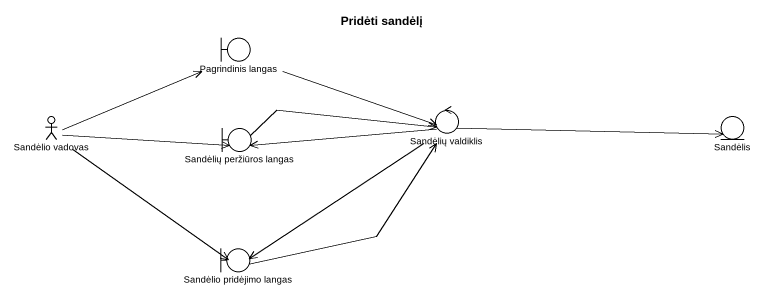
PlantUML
@startuml
title Pridėti sandėlį
boundary "Pagrindinis langas" as Pagrindinis_langas
actor "Sandėlio vadovas" as Sandėlio_vadovas
boundary "Sandėlių peržiūros langas" as Sandėlių_peržiūros_langas
control "Sandėlių valdiklis" as Sandėlių_valdiklis
entity Sandėlis
boundary "Sandėlio pridėjimo langas" as Sandėlio_pridėjimo_langas
Pagrindinis_langas -right-> Sandėlių_valdiklis
Sandėlio_vadovas -right-> Pagrindinis_langas
Sandėlio_vadovas -right-> Sandėlių_peržiūros_langas
Sandėlio_vadovas --> Sandėlio_pridėjimo_langas
Sandėlių_peržiūros_langas -right-> Sandėlių_valdiklis
Sandėlių_valdiklis -left-> Sandėlių_peržiūros_langas
Sandėlių_valdiklis -right-> Sandėlis
Sandėlių_valdiklis --> Sandėlio_pridėjimo_langas
Sandėlio_pridėjimo_langas -up-> Sandėlių_valdiklis
@enduml
